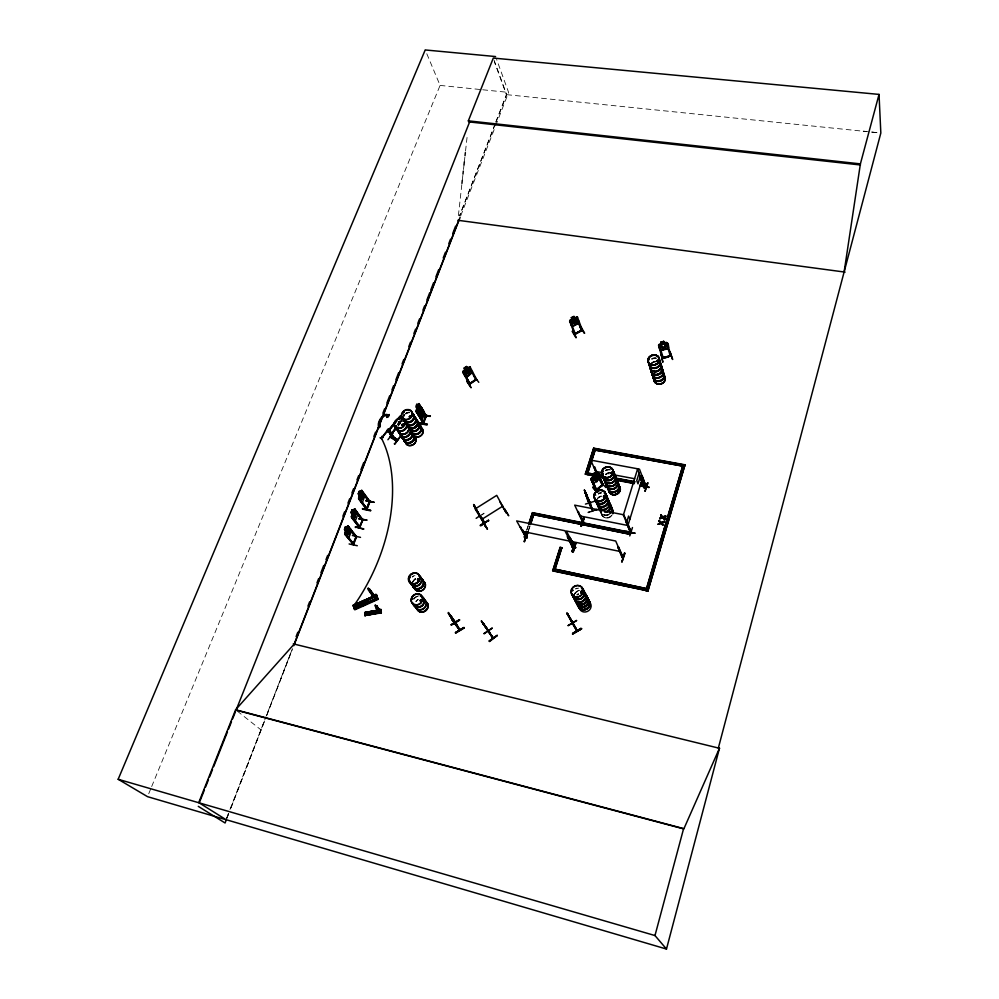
<?xml version="1.0" encoding="UTF-8"?>
<svg xmlns="http://www.w3.org/2000/svg" width="999" height="999" viewBox="0 0 999 999"><rect width="100%" height="100%" fill="white"/><g stroke="black" fill="none" stroke-linecap="round" stroke-linejoin="round"><path stroke-width="0.75" stroke-dasharray="5 3.75" d="M601.723 511.463A5.944 5.307 -23 0 0 604.944 517.669A5.944 5.307 -23 0 0 612.325 515.009L608.703 517.769L605.619 517.782M458.379 215.672L461.95 183.379M462.3 180.307L462.974 174.151M463.486 169.543L463.998 164.935M464.335 161.863L464.847 157.243M465.534 151.099L467.407 134.178M601.348 512.812L601.585 511.376M528.396 530.219L529.82 525.961M528.583 530.531L529.994 526.286M526.698 529.87L528.121 525.611M526.873 530.182L528.296 525.936M226.898 818.306L229.708 811.038M264.473 721.028L230.27 809.59L264.485 721.253M266.708 715.222L291.945 649.899L266.546 715.272M495.242 123.514L459.54 215.946L495.454 123.539M495.791 122.065L506.393 94.63L494.443 61.95M496.016 122.09L506.68 94.655L493.306 58.067M226.586 818.206L229.395 810.963M229.957 809.515L265.984 716.733M226.798 818.343L229.608 811.101M266.745 715.446L292.682 648.638M460.689 215.859L495.079 127.26M495.641 125.812L508.603 92.407L496.628 59.416M148.714 793.78L151.086 788.011M151.673 786.563L440.084 85.415L425.212 49.95M399.388 421.029L397.764 424.575L398.801 421.216M398.401 424.7L400.462 422.602L398.638 424.85M397.964 426.336L400.699 422.989L400.237 422.465M575.649 592.345L573.95 595.054A6.281 5.732 -28.7 0 1 580.057 590.471M398.376 423.052L400.087 420.979M401.386 420.641L396.89 424.837M397.777 426.211L401.673 421.466M598.289 493.956L598.314 493.931A6.131 5.432 -23.1 0 1 599.775 493.169M576.972 594.855L578.271 593.868A6.144 5.619 -28.7 0 0 577.01 594.842M481.393 514.997L483.903 513.161M481.53 515.209L484.09 513.436M593.206 510.726L587.986 512.225L591.808 510.876M587.999 512.25L593.181 510.639M595.879 510.202L588.199 512.812L593.306 511.026M604.495 515.309L606.031 515.422L603.059 514.847M440.084 85.415L481.193 89.61M482.717 89.773L508.603 92.407M506.68 94.655L869.967 131.918M871.515 132.08L879.282 132.879M863.211 131.131L866.145 131.443M872.027 132.08L879.357 132.879M606.131 473.376L609.128 473.938M605.619 517.932L602.984 516.645L601.498 514.235M601.823 514.023L603.146 514.872M237.263 711.088L261.101 729.969M601.985 514.11L601.086 513.036L602.185 515.509M601.81 514.01L600.324 511.588A6.031 5.382 -23 0 0 608.953 514.385M403.421 414.485L404.358 415.921M403.296 415.247L403.821 416.084M587.961 512.175L588.211 512.837M601.336 512.812L601.51 514.223M651.698 358.703A5.832 4.945 -17.6 0 1 656.068 357.879M651.573 363.174A5.907 5.007 -17.5 0 1 655.706 361.388M651.573 363.024A5.807 4.933 -17.5 0 1 655.644 361.263M651.885 359.29A5.832 4.945 -17.6 0 1 656.243 358.466M651.773 359.016A5.919 5.02 -17.6 0 1 656.206 358.179M651.635 363.349A5.907 5.007 -17.5 0 1 655.756 361.563M651.76 363.599A5.807 4.933 -17.5 0 1 655.819 361.838M415.497 578.658A6.031 5.282 -38.2 0 0 412.525 582.155A5.944 5.195 -38.2 0 1 415.422 578.583M412.312 577.072A6.056 5.295 -38.1 0 1 415.022 575.511M412.624 582.28A6.031 5.282 -38.2 0 1 415.596 578.796M412.15 576.835A5.969 5.207 -38.1 0 1 413.399 575.911M412.824 582.454A5.944 5.195 -38.2 0 1 415.746 579.02M414.81 597.702A6.019 5.282 -39.2 0 1 416.071 596.765M417.495 596.153A6.019 5.282 -39.2 0 1 418.981 595.916M415.834 601.485A5.994 5.27 -39.3 0 1 418.094 599.375M413.948 599.138A6.106 5.37 -39.2 0 1 417.694 596.366M415.984 601.735A6.081 5.357 -39.3 0 1 418.269 599.587M413.848 599A6.106 5.37 -39.2 0 1 416.146 596.853M574.625 593.493A6.181 5.644 -28.7 0 1 579.969 590.409M575.711 589.023A6.194 5.657 -28.7 0 1 578.771 588.136M575.574 588.786A6.306 5.757 -28.7 0 1 577.085 588.149M574.875 593.955A6.169 5.644 -28.7 0 1 577.16 591.758M403.584 415.759A5.682 4.733 -31.3 0 1 404.358 414.56M405.419 413.549A5.682 4.733 -31.3 0 1 409.49 412.162M403.921 416.283A5.682 4.733 -31.3 0 1 404.695 415.097M405.744 414.073A5.682 4.733 -31.3 0 1 409.815 412.699M403.721 416.084A5.769 4.808 -31.3 0 1 404.52 414.872M405.582 413.836A5.769 4.808 -31.3 0 1 409.715 412.425M403.621 415.921A5.769 4.808 -31.3 0 1 404.408 414.71M405.482 413.673A5.769 4.808 -31.3 0 1 409.615 412.262M398.226 422.227A5.694 4.745 -31.9 0 1 402.297 420.841M398.389 422.515A5.782 4.82 -31.9 0 1 402.535 421.103M398.289 422.352A5.782 4.82 -31.9 0 1 402.435 420.941M605.669 474.413A6.069 5.345 -22 0 1 609.927 472.577M605.656 474.288A5.969 5.27 -22 0 1 609.852 472.49M605.831 470.779A5.994 5.282 -22 0 1 610.314 469.992M605.706 470.529A6.094 5.357 -22 0 1 610.264 469.73M605.881 474.812A5.969 5.257 -22 0 1 610.064 473.002M601.198 492.644A6.044 5.357 -23.1 0 0 599.65 492.907A6.131 5.432 -23.1 0 1 601.273 492.744M597.315 498.813A6.106 5.42 -23.1 0 1 602.584 495.779A6.006 5.332 -23.1 0 0 597.315 498.676M598.438 494.055A6.031 5.345 -23.1 0 1 601.41 493.169M598.376 497.777A6.106 5.42 -23.1 0 1 601.098 496.216M598.513 498.014A6.006 5.332 -23.1 0 1 601.198 496.466M609.053 514.635A5.957 5.307 -23 0 1 600.561 511.8M609.015 514.535A6.031 5.382 -23 0 1 600.411 511.65M612.225 514.822A5.919 5.282 -23 0 1 604.882 517.494A5.919 5.282 -23 0 1 601.673 511.301M608.841 514.148A5.957 5.307 -23 0 1 600.886 512.574M578.359 594.03A6.156 5.632 -28.7 0 0 577.085 594.992A6.144 5.619 -28.7 0 1 578.371 594.043M607.042 469.642A5.994 5.282 -22 0 0 605.619 470.267A6.094 5.357 -22 0 1 607.105 469.742"/><path stroke-width="1.5" d="M377.56 598.001L378.047 599.4L354.832 609.802L354.345 608.591L377.572 598.026L354.37 608.428L377.197 598.051L377.809 598.963L375.924 594.393L373.564 595.441L375.237 599.587M353.584 606.281L376.748 595.804L376.436 594.83L377.597 598.526M380.719 610.589L379.982 610.589M597.777 474.4L598.251 473.651L597.577 474.188L602.534 485.489L603.209 484.84L598.164 472.964L597.102 473.164L598.164 473.114M602.347 485.039L602.772 484.29M596.54 489.797L591.683 478.896L591.008 479.433L595.928 490.671L596.74 490.022L595.554 490.059M576.935 318.331L577.522 317.732L576.81 318.107L581.643 330.794L582.055 329.745M409.315 416.658L409.565 417.395M410.552 416.595L410.052 415.971L410.926 416.346M574.462 334.29L582.267 329.932M402.934 425.936L402.21 425.312M403.746 412.462L403.646 412.162M403.259 412.312L403.733 412.712M402.759 424.787L403.359 425.599L403.296 424.937M403.509 424.912L402.709 426.148M377.872 598.876L354.508 609.24L353.171 605.269L376.498 595.104L375.924 594.393M396.241 421.753L396.216 420.904M396.728 421.004L396.366 421.74L396.278 420.904M353.309 605.456L375.087 595.466M644.168 486.525L644.492 487.762L644.193 486.438M630.469 532.18L623.376 515.059L637.612 468.943L644.018 487.712L644.717 487L644.43 487.812L640.184 475.836L644.068 487.774M630.719 531.818L630.943 531.068M364.298 602.697L364.123 603.521M362.387 603.159L362.762 602.135L364.061 602.16M370.891 612.612L371.74 612.15L372.078 613.049M372.152 612.712L370.979 613.311M400.849 417.495L399.475 419.405M418.431 412.724L418.569 410.876M419.38 414.011L419.568 412.262L417.857 409.578L418.743 407.043L417.794 409.615M379.682 610.889L380.419 610.751M347.34 526.236C346.903 530.556 344.88 523.676 344.58 529.507L347.34 534.815L348.663 534.44L349.638 531.893L349.375 529.532L347.515 527.197L346.653 528.146L345.554 526.735L344.493 529.482L345.592 530.756L344.805 533.928M359.39 495.167L359.19 496.94L361.001 499.35L362.287 499.038L363.249 496.54L362.999 494.168L361.201 491.745L360.352 492.657L359.303 491.196L358.254 493.893L359.39 495.167L358.541 498.339M461.95 183.379L462.3 180.307M462.974 174.151L463.311 171.079M463.998 164.935L464.335 161.863M465.022 155.707L465.359 152.635M416.908 408.216L416.695 409.965L420.954 416.608L422.09 416.446M595.029 477.147L596.553 474.238L595.691 477.047L597.989 477.385L595.329 477.722L593.806 480.719L594.68 477.834L592.482 477.547L595.179 477.072M599.65 476.71L599.412 478.671L599.8 476.723M402.247 419.592L402.435 418.169M418.981 412.112L418.668 412.962L418.294 409.602L416.708 409.602L418.444 408.916M451.511 618.468C459.19 628.908 440.796 601.623 452.659 619.53L451.373 617.17M574.013 320.379L575.649 317.857L574.675 320.517L577.097 321.441L574.275 321.116L572.589 323.801L573.588 321.066L571.278 320.155L573.851 320.517M630.906 531.156L629.857 531.406L630.794 531.655M422.864 422.939L423.539 422.365M416.571 411.451L423.788 422.777L416.571 411.451L423.139 423.526L426.073 415.434M425.749 416.571L425.799 415.384M426.361 415.896L423.464 423.564L416.084 411.313L418.456 404.108M844.118 271.99L860.401 163.873L879.033 94.405L493.306 58.067L468.344 120.842L468.768 121.878L860.476 164.972M571.191 325.299L572.589 326.398L578.683 323.189L578.995 321.191M657.217 360.789C658.566 362.662 658.116 359.378 658.666 360.452M657.879 361.388L657.354 361.064M657.33 360.939L657.017 361.163M649.3 359.353L649.075 359.702M367.232 508.891L359.116 498.376L358.828 499.113L366.583 509.552C368.032 507.804 365.909 510.714 366.645 508.279M366.608 509.365L369.717 501.198M358.591 498.276L367.008 509.453C368.943 503.571 369.98 503.346 369.393 501.073M389.46 431.118L389.985 431.406M356.318 536.226L353.147 544.542M348.251 527.31L348.264 526.498L347.964 527.247L356.218 537.437L356.268 536.276M359.303 527.36L362.687 519.717M359.59 527.809L362.674 519.53M353.122 511.026L352.135 509.74L351.173 512.475L352.16 513.761L351.373 516.908L359.84 527.959L359.902 526.685M362.088 520.179L362.774 520.529L354.508 510.314L354.795 509.565L354.795 510.377M362.375 520.541L362.974 519.78L359.628 527.497M476.173 378.971L475.736 379.807M464.872 375.636C468.144 380.394 473.751 367.557 472.065 372.864L466.358 376.698L464.785 375.699L462.724 371.778L469.318 384.503L476.623 379.545L470.054 366.845L467.332 367.969L468.806 367.807L470.229 370.542L469.617 372.54L467.345 374.063L465.522 373.713L464.085 370.979L465.047 369.667L464.123 368.132L466.57 366.496L467.332 368.132L466.508 366.596M353.446 543.681L352.797 544.255M469.255 384.028L469.667 383.291L470.092 383.941L463.661 372.04L462.987 372.49L463.661 372.04M603.633 496.378L603.783 496.94M604.807 496.865L604.445 495.904M605.057 496.153L604.058 497.365M605.244 496.578L604.757 497.34M611.713 473.713L611.226 472.664M611.113 473.214L612.312 473.014M602.484 471.453L603.246 471.478M602.971 471.553L602.272 471.765L602.522 471.128M582.167 592.457L581.705 591.658L582.554 592.295M603.471 496.428L603.646 497.265M580.906 592.07L580.769 592.819M580.981 592.082L580.869 592.232M571.828 590.347L572.639 590.272M572.077 590.696L572.764 590.034M625.973 531.231L635.189 533.229L627.434 532.155M419.093 422.627C434.39 424.55 424.812 426.136 419.105 422.577M419.18 422.889L427.322 424.3M427.147 424.687L419.081 423.176M349.113 543.956L357.305 545.729M355.444 526.91L363.611 529.195M355.457 527.522L355.457 526.86M362.487 508.566L370.791 510.427L362.6 508.766M363.736 528.833L355.569 527.11M370.604 510.839L362.487 509.115M590.134 502.522L590.134 503.771L584.989 492.157L590.309 502.909L592.02 508.666M420.829 599.737C419.393 599.6 422.015 602.272 421.291 599.787M421.828 600.374L420.354 600.998M418.756 579.682C419.405 577.759 417.882 581.381 417.694 579.195M417.757 579.457L418.144 578.608M412 598.763L412.375 598.026M412.887 598.438L412.962 598.476M417.919 578.708L417.432 579.695M409.565 577.622L409.977 577.072L409.34 577.447M410.202 577.597L409.428 577.909M451.098 617.357L451.486 618.456M226.011 819.655L666.483 949.05L719.492 748.151L718.393 747.876M666.483 949.05L654.982 935.551L683.616 828.596L235.602 709.765L198.739 802.584L226.236 819.792L147.527 796.665L118.169 779.27L425.212 49.95L495.579 56.556M479.27 514.935L485.464 525.849L475.137 508.953L496.74 495.354L506.181 512.774L506.156 511.838M574.462 334.091L575.162 333.379M574.537 334.24L582.192 330.145M570.454 321.453L569.742 321.828L570.454 321.453L575.374 334.091M485.377 525.861L485.389 524.937M646.016 590.809L682.717 466.096L645.891 590.509L647.839 591.196L684.964 464.797L593.693 448.139L585.327 474.038L593.269 475.861M647.839 591.196L684.964 464.797M624.425 553.009L625.024 553.321L621.902 561.962L624.625 553.221M624.55 553.184L621.952 561.925M632.467 527.534L629.745 535.939M645.541 486.613L646.228 486.825M645.404 487.037L641.296 475.586L642.12 475.736L646.241 487.137L639.485 469.143L590.796 460.114L597.165 475.024M645.329 486.975L641.296 475.586M645.104 491.171L648.014 482.867M645.029 491.196L647.602 482.779M658.154 524.025L660.589 522.627L658.241 524.25L661.088 523.326L658.241 524.25M660.676 522.852L659.203 520.491L661.263 522.602L664.073 521.453L661.263 522.602M659.902 518.681L660.027 517.769L662.25 517.057L659.902 518.681L662.737 517.757L664.747 519.667L664.859 518.793L664.747 519.667M662.337 517.282L660.863 514.935C661.713 519.343 669.517 514.11 662.837 516.82M659.09 521.366L659.203 520.491M660.751 515.809L660.863 514.935M663.86 522.14C659.065 522.964 663.923 523.713 664.073 521.453M665.521 516.57C660.726 517.395 665.571 518.144 665.721 515.884M663.086 525.249C663.748 523.938 662.037 526.011 661.001 523.101M663.948 522.365L664.148 521.665M665.596 516.795L665.796 516.096M642.12 475.736L641.208 475.886M639.984 486.038L649.163 487.225L639.922 485.776M621.977 557.167L623.089 557.067L622.165 557.579L617.794 546.965L618.631 547.127L623.089 557.305M629.894 531.518L631.118 531.518L630.307 531.48M622.327 557.617L622.152 557.292M630.019 531.83L630.144 531.093M630.332 531.843L630.594 530.968M581.368 526.373L584.115 517.932L582.817 522.415L574.7 505.144L623.826 514.81L631.031 531.98L630.107 531.805L625.711 521.228L626.635 521.078M618.631 547.127L617.707 547.265M626.423 521.703L626.336 520.854L630.794 532.654L630.294 534.328L531.918 514.285L630.294 534.328M644.38 487.824L640.496 475.899M376.236 605.719L376.973 605.931M630.157 534.003L630.669 532.33L532.467 512.649L528.596 524.2M640.496 484.777L646.59 485.926L646.952 483.953L640.859 482.804M646.59 485.926L646.952 483.953M375.212 605.169L376.486 608.453M627.834 525.824L641.82 480.232M639.098 473.014L636.763 480.581L637.999 483.841L640.322 476.298M661.4 343.856L660.089 344.78L660.951 347.664L662.774 348.489L665.496 347.739L666.608 346.104L665.759 343.206L664.148 343.094L666.108 342.407C668.768 342.395 668.993 346.978 667.944 348.639M668.518 346.915L668.019 348.713L661.088 350.524L659.752 349.325L658.603 345.105L659.265 344.305L666.196 342.545M573.226 551.823L575.874 543.206M582.817 522.415L582.954 521.965M584.115 517.932L580.968 526.323L582.317 523.688M574.437 547.34L575.549 547.527M582.842 522.34L583.666 522.564M596.678 481.98L597.976 479.42M599.637 473.738L598.776 476.498L599.263 473.688M666.658 343.856L667.394 343.369L666.595 343.594L670.391 356.331C671.902 353.371 669.78 358.092 662.225 358.067M597.402 473.838L594.642 466.87M572.315 547.002C574.637 546.141 571.141 547.315 573.239 547.477L564.922 530.731L516.67 520.929L526.011 537.724L526.972 537.862L522.577 529.707M572.452 547.315L572.564 546.54M572.539 547.29L573.438 547.464L568.256 536.838L567.432 536.675L572.602 547.39L568.056 537.912M573.364 547.514L572.452 546.615M574.725 542.807L572.052 551.423L572.639 551.735C576.648 540.209 575.087 539.747 572.14 551.635M572.252 551.623L575.274 543.081M575.861 543.056L573.326 551.873M662.15 357.804L663.336 358.241L659.465 345.604M568.256 536.838L567.332 536.975M569.642 537.112L575.649 547.514M578.633 511.888L577.909 511.438L583.541 522.514M482.005 621.803L493.131 638.411L492.619 637.075M487.887 630.956L488.648 631.967L488.449 630.981M554.308 570.966L561.825 547.702L560.089 547.34L552.734 570.904L645.928 590.359M585.476 474.388L593.693 448.139M554.944 569.817L561.825 547.702M587.649 473.264L595.079 450.249M553.196 569.442L559.79 549.113M527.347 533.229L524.175 541.683L526.51 534.577M527.072 537.574L525.886 537L526.86 537.2M526.56 537.549L526.923 537.3M371.965 594.717C385.09 609.278 361.463 584.328 369.655 589.06M521.091 527.509L520.379 527.06L526.76 537.912M394.106 437.949C391.67 440.459 388.798 429.97 389.061 431.256M389.348 430.557C387.5 431.768 393.556 440.571 394.617 438.336M390.06 431.568L388.748 431.605M527.922 531.63L526.036 537.3L524.325 536.95L526.223 531.281M530.294 524.55L533.616 514.622L530.944 523.451M528.109 531.955L526.211 537.624L524.325 536.95M524.512 537.275L525.936 533.016M528.771 524.525L532.467 512.649M409.278 416.708L410.164 417.195M410.414 417.082L410.676 416.059M403.633 412.237L403.109 412.812M402.347 425.037L402.734 426.248M402.322 425.187L402.997 425.799M371.94 594.805L368.206 588.161L369.48 589.572M362.412 602.559L362.712 603.783M414.26 436.426L414.285 436.376A5.619 4.708 -32 0 1 413.161 444.73A5.619 4.708 -32 0 1 405.357 441.845M423.601 412.425L423.002 410.152L423.601 412.425L421.416 418.419L420.292 417.832M417.919 412.762L418.019 414.098L420.104 406.78M418.906 411.438L419.78 409.041L418.781 411.313M418.768 414.036L418.868 415.372L421.59 407.654L423.926 411.438M423.289 422.377L425.824 416.408M423.501 415.322L430.382 416.121L423.651 414.885M420.204 411.75L420.242 408.104L420.629 411.351L422.24 411.313L420.616 412.162L420.579 415.709L420.229 412.4L418.681 412.4L420.229 411.576M417.719 405.669C417.145 402.023 414.747 407.317 416.845 408.254L416.171 411.326L421.041 419.081L422.252 419.68L424.438 413.698L423.838 411.426M419.218 405.257L419.205 404.508L421.491 409.041M416.858 411.501L416.308 412.162M360.514 537.375L352.372 535.476M358.778 518.756L367.083 520.154L358.616 518.643M373.876 502.31L365.759 500.649L373.726 502.085M362.4 519.355L362.425 520.429M353.109 544.53L353.471 543.806M353.271 543.543L356.281 536.463M366.92 508.641L369.33 501.173M347.952 525.811L356.593 536.713L353.459 544.767L353.471 543.506M347.577 537.275L348.888 537.649L351.361 531.243L348.064 525.724L344.942 533.878M362.937 519.867L354.508 508.753L357.23 512.2L357.779 514.398L355.394 520.729M226.348 819.754L225.087 822.989L198.277 806.355M351.074 512.462L352.135 509.74L353.209 511.176L354.058 510.239L355.894 512.612L355.182 517.507L353.871 517.857L351.074 512.462L352.16 513.761M353.109 511.151L354.608 508.778M360.264 492.632L360.939 490.759M358.666 497.04L361.713 490.409M344.855 533.853L353.559 544.63L345.105 534.677L345.392 533.916L353.783 544.055L348.077 537.237M359.902 526.985L359.528 527.872L351.66 517.669L351.96 516.92L360.214 527.235M345.679 533.978L345.105 534.677M352.235 516.982L351.66 517.669M359.39 498.439L358.828 499.113M369.131 502.085L361.913 491.108L369.93 501.598M347.265 530.993L345.479 532.105L347.29 531.818L347.789 535.077L347.727 531.505L349.6 530.357L347.727 530.694L347.252 527.522L347.352 530.869M353.846 513.898L352.048 515.109L353.821 514.86L354.308 518.131L354.27 514.56L356.119 513.449L354.27 513.748L353.846 510.589L353.808 514.123M360.989 495.392L359.203 496.553L360.964 496.353L361.438 499.637L361.388 496.066L363.211 495.017L361.388 495.254L360.939 492.057L360.901 495.329M296.104 636.613L297.789 632.267M307.942 606.156L309.628 601.798M316.958 582.941L318.644 578.583M320.904 572.789L323.713 565.534M325.974 559.727L327.66 555.382M342.882 516.208L344.568 511.863M347.952 503.159L349.65 498.801M351.898 493.007L353.596 488.648M356.968 479.945L358.666 475.599M360.914 469.792L363.736 462.537M373.888 436.426L375.574 432.08M382.904 413.211L384.59 408.866M386.85 403.059L389.66 395.804M391.92 390.01L393.606 385.651M395.866 379.857L398.688 372.602M402.06 363.898L403.758 359.54M408.828 346.491L410.514 342.133M413.898 333.429L415.596 329.083M417.844 323.276L419.543 318.918M422.914 310.214L424.612 305.869M426.86 300.062L429.682 292.807M430.806 289.91L433.628 282.655M435.889 276.86L438.698 269.605M443.206 257.992L445.467 252.198M448.851 243.494L450.537 239.136M452.797 233.341L455.606 226.086M458.691 220.392L294.181 644.093L235.602 709.765M293.806 645.729L460.127 217.307M480.507 516.421L484.503 523.001L481.568 517.544M199.837 801.46L204.433 789.859M205.594 786.962L208.466 779.72M209.615 776.822L212.5 769.567M213.649 766.67L227.46 731.892M228.609 728.995L231.481 721.74M232.63 718.843L235.514 711.6M469.605 121.978L236.089 710.152L683.816 828.933L719.455 748.288L718.356 748.001L880.831 133.029L879.033 94.405M576.236 629.882L576.848 630.069L572.864 623.351M576.947 630.406L567.207 613.299L570.279 618.768M573.039 623.788L571.465 620.491M455.444 622.727L459.577 630.244L452.26 620.267M459.165 629.582L459.902 630.019L452.347 619.979L459.865 630.069L455.457 622.102M381.281 612.325L364.835 615.484L381.318 612.887M381.293 612.487L364.91 615.571L364.71 612.574L381.143 609.602L381.094 610.289M381.131 609.59L364.71 612.574L364.885 613.511M582.105 592.494L582.18 592.02M580.931 592.907L582.429 592.469M582.405 592.744L582.442 592.032M587 497.24L585.389 492.807L587.175 497.102M571.84 590.222L572.365 589.909M572.077 590.784L571.903 590.097M572.814 590.559L572.177 590.159M616.096 482.38L616.121 481.718M649.05 487.549L639.897 485.814M610.839 473.026L611.351 472.564A5.982 5.27 -22 0 1 612.774 473.026M611.176 473.089L612.275 473.026L611.675 472.465M612.212 473.426L612 472.527M604.333 496.116L603.821 496.928L603.708 496.228M604.67 496.103L603.683 496.828M595.729 495.092L594.805 494.98M364.86 613.086L381.181 610.539M393.469 438.474L388.723 431.318M462.774 371.84L464.935 369.68M396.978 440.896L390.297 436.588L396.815 440.684M390.147 437.15L396.678 441.208M423.526 423.426L423.564 422.427M356.556 536.638L355.994 536.101M487.849 630.844L492.982 638.286M659.54 345.866L658.666 345.829L662.387 358.541L671.091 355.781L662.325 357.717M662.462 358.166L662.312 357.679M395.179 422.165L393.681 424.787L395.691 428.059L391.333 434.041L396.141 428.583M355.969 536.188L356.006 536.975M426.073 416.595L423.002 411.576M362.662 519.805L354.795 509.565M570.217 320.167L569.592 321.154L574.787 334.49L582.442 330.382L577.385 316.958L570.167 320.092L569.692 321.129M479.82 515.796L480.169 516.421M408.953 434.353L408.329 434.677M475.462 379.358L475.999 380.057L475.561 379.333M402.122 425.237L403.121 424.887M409.94 417.07L410.414 416.121M410.527 416.983L410.464 416.246M370.941 612.387L371.029 613.374M373.888 502.21L365.784 500.511M430.219 416.446L423.364 415.097L430.344 416.121M589.86 503.009L591.708 508.766M587.924 499.5L588.236 500.462L587.075 496.828M485.227 525.561L485.377 525.799M377.01 606.343L379.82 610.152L379.907 612.1L377.023 609.727M394.355 443.693L394.867 444.155L399.95 436.913M391.071 433.616C391.571 432.13 392.757 434.328 391.596 432.992M391.246 433.941L395.891 428.196M395.904 428.434L391.333 433.791M393.369 432.804L387.912 439.747M394.505 443.931L400.062 437.087M389.535 429.508L387.325 431.655L386.725 430.906L388.099 429.22L382.38 436.95M382.33 437.038C385.077 439.061 379.595 434.615 382.505 437.162L395.092 422.077L393.531 424.787L395.691 428.059M389.21 431.893L389.835 431.131L388.848 430.257L395.329 422.227M388.948 430.369L389.185 429.233L389.71 429.795M389.21 430.507L394.655 423.726M388.823 431.73L389.523 430.669M375.337 605.144L376.273 605.968M398.838 418.993L401.61 416.87M418.943 579.757L417.794 580.107M603.121 485.027L598.251 473.651M630.844 532.255L630.444 531.131M471.016 387.649L466.845 381.181L471.029 387.6M658.528 345.217L661.375 343.768M366.895 508.728L359.977 499.525M570.267 538.361L574.75 546.99M589.672 502.497L590.034 503.621M409.74 416.233L409.69 416.995M409.94 417.407L410.689 417.058M469.967 384.078L463.823 372.252M476.61 379.62L476.248 378.921M362.649 602.422L363.599 601.997M376.81 596.253L375.949 595.229L377.023 597.552L376.148 596.116M572.202 331.406L575.998 337.787M375.237 596.828L375.824 596.216M605.931 487.574L600.337 481.543M596.415 489.522L602.085 484.99M595.804 490.384L603.009 484.627M603.134 484.902L596.003 490.609L590.896 478.783L593.206 476.336L592.619 474.962L594.942 473.214M592.582 475.049C593.881 470.292 596.69 476.273 595.004 473.101M594.88 473.151L595.541 474.6L597.165 473.226L590.896 478.783L592.632 482.43M591.883 479.12L591.008 479.433M591.47 480.032L598.738 474.225M599.55 478.733L593.893 483.254M389.61 431.993L394.018 439.011M393.843 438.012L388.099 429.22M397.852 439.76L391.333 435.676M581.156 591.57L581.63 591.42M581.992 592.632L581.056 592.669M582.18 592.857L581.555 593.131M612.112 473.788L611.95 472.377M412.787 598.826L412.075 598.863M420.679 600.087L421.541 599.675M421.341 600.736L420.317 600.511M657.255 360.389L657.891 360.115M657.504 360.589L658.129 360.127M347.352 526.323L348.039 525.824M487.862 630.094L489.897 632.829L483.104 623.139M490.122 633.341L481.443 620.966L481.705 621.54M482.367 622.477L481.618 622.015M489.123 631.655L481.655 621.465L493.406 638.211L481.356 621.028M484.99 626.011L487.087 629.295M486.463 628.171L486.9 628.97M483.978 633.503L492.195 628.246M484.19 633.803L492.045 628.046M492.407 637.362L484.278 625.262M497.115 635.289L489.185 641.008L497.302 635.551M354.583 508.891L351.511 516.858M617.794 546.965L622.439 557.217M622.877 557.38L622.277 556.855M575.424 547.914L566.321 531.006L615.721 541.033L622.951 557.792L622.976 557.005M582.754 521.653L583.653 522.127M574.625 547.065L575.224 547.589M360.964 490.846L361.738 490.297L369.98 501.698M574.413 333.691L574.712 334.478M466.62 366.558L464.123 368.132M463.274 370.791L470.054 366.845M475.986 380.02L469.767 368.244L470.279 367.595M474.325 376.473L478.796 382.33M469.78 383.429L475.499 379.583M469.205 384.228L476.286 379.408M420.979 408.141L421.678 407.679M499.962 501.91L506.131 512.774M504.433 508.766L508.703 515.784L504.395 508.753M420.117 406.868L420.741 406.381M476.148 518.344L480.119 515.584M488.499 520.242L480.944 525.799M473.763 505.719L480.132 516.208M474.687 506.481L474.4 505.831M481.555 519.517L502.859 506.106M418.369 404.096L419.081 403.621L417.719 405.794L416.87 404.383M573.064 633.865C599.55 618.344 554.245 644.255 581.518 628.821M572.402 623.626L567.27 613.673M567.432 613.836L569.73 617.619M567.682 614.373L566.97 613.848M570.766 619.455L571.416 620.616M568.131 625.536L576.498 620.404M568.194 625.649L576.623 620.616M573.451 624.05L573.451 624.05C561.987 605.681 574.525 625.249 571.128 620.841M572.814 633.428L581.181 628.246L572.727 633.291M452.447 619.917L448.563 612.949M453.346 620.441L448.451 613.398L455.881 623.451L455.706 622.439M451.885 617.557L455.207 623.413L450.561 615.546L451.973 617.519M451.735 618.768L452.485 619.992M451.348 624.887L459.715 620.067L451.248 624.762M451.261 624.8L459.478 619.642L451.411 624.987M463.748 627.497C438.199 643.368 481.493 617.07 455.606 632.717M463.886 627.684L455.556 632.642M464.098 628.084L455.781 633.054M371.128 612.325L371.94 612.287M661.188 354.42L662.849 362.262L661.313 354.657M571.353 317.595L574.013 316.283L574.537 317.944L576.048 317.782L577.135 320.679L576.311 322.602L573.876 323.876L572.102 323.326L570.991 320.442L572.102 319.23L571.353 317.595L571.99 319.23M572.589 326.398L578.683 323.189M575.212 333.516L581.318 330.294L581.768 330.819M584.215 333.191L580.431 326.798M369.992 589.747L374.837 595.966L375.749 598.601M373.676 595.754L376.036 594.705M354.608 609.365L353.271 605.382L376.473 594.904M354.895 605.382L376.735 595.666M355.107 606.006L361.9 602.859M364.647 601.723L376.698 595.779M355.944 608.416L377.759 598.538M649.2 359.29L648.638 359.74M611.276 472.49L611.987 472.365M417.982 578.871L418.606 578.596M582.092 329.682L582.292 330.494M595.541 474.6L596.952 474.088L598.039 476.648L597.302 478.708L595.054 480.507L593.369 480.382L592.257 477.834L593.269 476.398L592.682 475.024M592.07 509.378L584.328 490.109L584.815 490.709M586.8 495.579L586.413 494.23L588.848 501.723M586.301 496.378L591.833 508.653M587.974 498.726L588.811 501.373L586.438 495.854M587.262 499.363L591.758 509.49M594.48 501.298L585.439 504.095M594.368 509.977L597.052 509.415M594.393 510.052L597.14 509.715M659.815 518.456L662.662 517.532L664.66 519.443M363.349 603.846L364.148 602.235M363.686 603.858L362.837 603.808M670.079 351.91L672.639 359.503L670.029 351.923M663.174 357.654L670.017 355.731M663.748 341.383L660.826 342.282L663.748 341.383L666.008 349.275M661.55 344.368L664.36 343.668M662.412 347.252L665.134 346.503L664.298 343.619M584.665 333.229L580.894 326.823M597.09 473.239L598.164 472.964M375.649 607.092L376.973 609.577M377.285 606.793L379.695 610.177L379.782 612.125L377.285 609.565M380.731 609.328L379.083 609.852L381.019 609.877M381.056 610.651L380.332 610.014L381.094 611.55L380.906 610.676M364.885 614.997L381.268 612M602.697 471.89L603.171 471.316M611.688 473.926L612.524 472.727M418.206 580.194L419.018 578.958M420.017 415.334L421.153 415.159L421.828 410.389L418.581 405.007L417.807 405.819L416.87 404.245M418.294 412.599L419.455 412.437L420.354 410.052L420.167 407.642L419.592 408.454M670.379 356.293L669.979 355.607M402.759 424.85L403.384 425.237M622.951 557.792L622.24 557.554M524.525 541.72L526.948 533.179M657.642 361.563L658.603 360.427M577.434 317.02L576.261 316.883M484.415 522.927L480.407 516.62M604.295 497.477L603.546 497.015M468.344 120.842L860.401 163.873M572.452 622.789L577.135 630.631M576.798 630.918L572.04 623.001M455.744 623.326L455.581 623.039M457.867 220.28L845.117 272.128M419.505 408.316L420.354 409.727M421.266 407.405C422.614 409.415 420.954 417.22 418.456 415.084M594.555 467.157L593.831 466.72L596.69 473.401M593.843 448.489L601.61 449.912M604.645 450.462L685.077 465.147M598.563 477.809L599.388 477.884M595.616 471.403L601.623 472.527M613.636 474.787L634.652 478.733M640.659 479.857L643.668 480.419M602.784 475.636L587.699 473.101M616.495 478.221L634.777 481.668M589.223 473.389L592.27 473.963M595.317 474.537L602.921 475.974M616.633 478.558L634.902 482.005M642.519 483.441L645.566 484.016M585.327 474.038L594.655 475.799M599.225 476.66L603.796 477.534M615.983 479.832L634.265 483.291M640.371 484.44L646.465 485.589M599.363 477.01L603.933 477.872M616.121 480.169L634.402 483.628M625.711 521.228L626.548 521.378M583.741 522.19L582.579 521.977M579.807 515.934L628.284 525.574M534.153 513.286L630.794 532.654M622.327 557.242L623.139 557.38M360.264 492.507L359.39 491.221L358.254 493.893M364.323 493.781L364.86 496.003M364.822 495.966L362.412 502.235L361.226 501.81M522.589 531.443L570.217 541.221M571.59 541.495L620.329 551.51M561.987 548.014L560.089 547.34M357.754 514.36L357.093 512.262M363.174 603.958L362.35 603.309M360.189 527.047L354.595 520.304M552.559 570.591L647.702 590.896M350.736 529.083L351.298 531.268M344.58 529.507L345.592 530.756M348.801 537.637L347.515 537.162M293.281 643.868L719.455 748.288M118.169 779.27L654.982 935.551M375.437 596.128L375.961 596.003M355.394 520.616L354.008 520.292L351.423 516.833M610.851 473.189L611.463 474.013M630.956 531.555L626.66 520.916M362.5 502.147L361.163 501.698L358.678 498.289M418.331 408.641L418.331 405.307L418.693 408.554M418.394 414.985L419.592 415.572M592.557 482.505L593.93 483.166M389.56 430.032L391.458 433.141M388.524 429.857L394.568 438.461M389.373 430.856L390.184 431.418M386.725 430.906L387.325 431.655M376.298 595.879L376.511 596.378M401.573 416.708L400.05 416.096L397.065 419.692L401.074 415.846L403.034 419.13M402.447 418.094L403.109 419.081M377.147 609.702L376.511 608.953M376.498 605.556L377.135 606.318M525.799 537.35L526.985 537.549L525.799 537.3M660.676 515.584L662.25 517.057M663.249 517.295L664.934 519.018M659.015 521.153L660.589 522.627M661.588 522.864L663.286 524.6M659.827 349.213L661.151 350.449M660.951 515.159L662.911 517.045M576.573 629.632L577.21 630.781L569.929 617.894M381.805 438.886L380.282 437.787L381.805 438.886A138.799 87.5 -65.2 0 1 353.509 606.168M597.639 492.407L592.857 487.25L597.602 492.457M596.378 491.92L592.882 487.237M353.309 605.319L353.733 606.568M360.789 606.418L359.54 602.572M369.255 614.697L369.193 611.863M370.716 614.435L370.654 611.6M372.377 614.135L372.315 611.301M380.382 610.901L380.944 611.575M381.268 611.95L381.318 612.924L380.869 612.237M373.564 595.441L375.449 600.012L374.937 599.412M347.964 527.247L355.931 537.375M348.264 526.498L356.256 536.55M370.666 590.971L374.662 596.041L375.574 598.688M357.13 513.723L362.337 520.629M448.239 612.449L456.168 623.289L449.075 613.748L449.475 614.635M448.451 613.398L455.457 622.789M364.21 495.317L369.618 502.41M369.705 589.348L370.854 590.884M483.528 624.125L484.915 626.086M486.251 627.822L487.974 630.294M497.252 635.476L489.572 641.545L489.185 641.008M482.754 622.652L487.312 629.083M482.342 622.265L482.904 623.076M484.752 625.948L482.505 622.752M473.801 505.069L476.473 509.103M390.047 431.331L394.53 438.361M488.823 520.766C480.369 523.501 474.537 530.419 488.486 520.217M477.734 511.875L478.134 512.512M481.368 517.519L484.727 522.652M482.917 522.04L487.475 529.17L482.842 522.352M475.387 507.367L473.613 504.595L477.222 510.789M400.999 417.607L401.81 418.906M450.686 615.908L452.06 618.094M567.732 614.198L568.269 615.097M473.613 504.545L476.598 509.403M477.622 511.413L480.107 515.784M487.35 528.958L482.992 522.215M425.724 416.645L421.191 409.053L420.442 409.865L418.656 407.03M418.993 403.608L426.348 416.021L419.205 404.508M568.019 614.959L570.704 619.193M570.129 618.518L568.156 615.197M566.895 612.812L573.064 623.9M520.379 527.06L526.186 537.387M455.207 622.464L459.577 629.557M572.327 541.008L575.624 547.914M577.909 511.438L582.929 522.04M580.544 515.422L583.741 522.502M586.438 494.293L584.777 490.609L590.446 503.671M587.187 474.7L595.541 448.801M375.562 606.955L375.299 605.993M593.481 483.004L596.615 490.172M596.353 470.879L597.489 473.551M598.751 476.948L602.397 485.489M376.623 595.367L353.484 605.831M627.609 524.138L626.748 522.065L628.596 516.046L629.882 519.168M576.261 337.4L572.502 330.994M576.81 318.107L581.568 330.831M586.85 495.629L587.474 497.402M377.023 597.552L375.749 595.329L376.173 596.54M420.217 600.911L420.492 600.611M586.138 494.443L586.925 496.928M584.427 490.084L586.401 496.341M660.913 342.22L663.236 350.05M663.661 341.458L664.148 343.094M667.207 342.719L671.066 356.056M364.772 612.662L381.069 609.727L381.206 612.637M588.261 499.875L588.473 500.761M364.96 614.872L365.01 615.846M422.752 411.675L422.964 414.061M380.482 609.989L380.532 610.876M379.408 610.027L379.208 612.537M418.057 412.787L418.057 414.023M659.864 362.999A5.819 4.945 -17.5 0 1 657.904 371.303A5.819 4.945 -17.5 0 1 650.012 367.245M659.852 362.749A5.907 5.007 -17.5 0 1 657.866 371.166A5.907 5.007 -17.5 0 1 649.874 367.058M657.267 361.626A5.907 5.007 -17.5 0 1 658.666 362.025M660.751 365.884A5.807 4.945 -17.5 0 1 658.791 374.188A5.807 4.945 -17.5 0 1 650.923 370.13M660.664 365.671A5.794 4.92 -17.5 0 1 658.716 373.951A5.794 4.92 -17.5 0 1 650.873 369.905M658.816 359.303A5.919 5.02 -17.6 0 1 659.39 365.784A5.919 5.02 -17.6 0 1 652.11 368.007A5.919 5.02 -17.6 0 1 649.013 362.3M659.69 362.425A5.819 4.945 -17.5 0 1 657.729 370.741A5.819 4.945 -17.5 0 1 649.837 366.683M657.13 361.313A5.819 4.945 -17.5 0 1 658.503 361.713M658.816 359.553A5.844 4.958 -17.6 0 1 656.842 367.894A5.844 4.958 -17.6 0 1 648.938 363.823M659.802 362.562A5.907 5.007 -17.5 0 1 657.817 370.991A5.907 5.007 -17.5 0 1 649.825 366.883M657.205 361.451A5.907 5.007 -17.5 0 1 658.603 361.85M658.641 358.978A5.844 4.958 -17.6 0 1 656.668 367.32A5.844 4.958 -17.6 0 1 648.751 363.249M662.799 372.652A5.757 4.908 -17.4 0 1 663.373 378.971A5.757 4.908 -17.4 0 1 656.293 381.131A5.757 4.908 -17.4 0 1 653.271 375.562M662.799 372.402A5.832 4.97 -17.4 0 1 660.839 380.769A5.832 4.97 -17.4 0 1 652.921 376.673M660.776 365.996A5.807 4.933 -17.5 0 1 658.828 374.3A5.807 4.933 -17.5 0 1 650.948 370.242M661.775 369.043A5.857 4.983 -17.5 0 1 659.802 377.422A5.857 4.983 -17.5 0 1 651.86 373.326M662.624 372.09A5.757 4.908 -17.4 0 1 660.701 380.344A5.757 4.908 -17.4 0 1 652.884 376.298M661.775 369.293A5.782 4.92 -17.5 0 1 659.839 377.56A5.782 4.92 -17.5 0 1 651.997 373.514M662.749 372.227A5.844 4.97 -17.4 0 1 660.789 380.594A5.844 4.97 -17.4 0 1 652.871 376.498M661.725 368.868A5.857 4.983 -17.5 0 1 659.752 377.247A5.857 4.983 -17.5 0 1 651.81 373.151M663.573 375.287A5.707 4.87 -17.4 0 1 661.663 383.466A5.707 4.87 -17.4 0 1 653.92 379.445M421.391 578.771A5.957 5.207 -38.2 0 1 421.203 587.874A5.957 5.207 -38.2 0 1 412.562 585.302M412.362 585.164A6.031 5.282 -38.2 0 0 421.141 587.774A6.031 5.282 -38.2 0 0 421.328 578.546A6.031 5.282 -38.2 0 1 421.029 587.637A6.031 5.282 -38.2 0 1 412.262 585.039M421.753 580.494A5.944 5.207 -38.2 0 1 425.412 586.101A5.944 5.207 -38.2 0 1 419.83 591.308A5.944 5.207 -38.2 0 1 414.235 587.499M421.628 580.357A5.919 5.182 -38.2 0 1 425.274 585.951A5.919 5.182 -38.2 0 1 419.717 591.146A5.919 5.182 -38.2 0 1 414.148 587.35M419.33 575.886A6.056 5.295 -38.1 0 1 421.266 582.529A6.056 5.295 -38.1 0 1 414.523 586.401A6.056 5.295 -38.1 0 1 410.264 581.093M421.066 578.321A5.957 5.207 -38.2 0 1 420.879 587.424A5.957 5.207 -38.2 0 1 412.225 584.852M419.068 575.661A5.982 5.22 -38.1 0 1 418.868 584.79A5.982 5.22 -38.1 0 1 410.189 582.217M424.051 599.35A6.081 5.357 -39.3 0 1 425.999 606.081A6.081 5.357 -39.3 0 1 419.243 609.977A6.081 5.357 -39.3 0 1 414.96 604.582M424.388 601.136A5.994 5.282 -39.4 0 1 428.084 606.843A5.994 5.282 -39.4 0 1 422.465 612.112A5.994 5.282 -39.4 0 1 416.833 608.229M420.691 596.241A6.106 5.37 -39.2 0 1 424.463 602.047A6.106 5.37 -39.2 0 1 418.718 607.404A6.106 5.37 -39.2 0 1 412.987 603.458M422.452 598.638A6.006 5.282 -39.3 0 1 426.049 604.832A6.006 5.282 -39.3 0 1 419.53 609.665A6.006 5.282 -39.3 0 1 414.81 604.295M420.591 596.103A6.106 5.37 -39.2 0 1 424.35 601.91A6.106 5.37 -39.2 0 1 418.618 607.28A6.106 5.37 -39.2 0 1 412.874 603.321M420.454 596.028A6.031 5.295 -39.2 0 1 424.163 601.748A6.031 5.295 -39.2 0 1 418.506 607.055A6.031 5.295 -39.2 0 1 412.837 603.146M585.352 593.531A6.194 5.657 -28.7 0 1 582.13 601.873A6.194 5.657 -28.7 0 1 574.088 598.351M581.768 590.983A6.194 5.657 -28.7 0 1 583.204 591.508M584.34 592.007A6.281 5.732 -28.7 0 1 584.765 599.5A6.281 5.732 -28.7 0 1 577.047 601.748A6.281 5.732 -28.7 0 1 573.963 595.042M581.63 590.609A6.281 5.732 -28.7 0 1 583.091 591.133M584.353 593.681A6.181 5.657 -28.7 0 1 586.775 600.549A6.181 5.657 -28.7 0 1 579.895 604.52A6.181 5.657 -28.7 0 1 575.099 599.025M584.315 593.643A6.156 5.632 -28.7 0 1 584.64 603.159A6.156 5.632 -28.7 0 1 575.237 600.449A6.144 5.619 -28.7 0 0 583.953 603.583A6.144 5.619 -28.7 0 0 585.514 594.505M581.668 588.399A6.306 5.757 -28.7 0 1 584.128 595.392A6.306 5.757 -28.7 0 1 577.11 599.45A6.306 5.757 -28.7 0 1 572.227 593.856M584.19 591.908A6.194 5.657 -28.7 0 1 581.893 601.423A6.194 5.657 -28.7 0 1 573.701 596.403M583.004 589.635A6.219 5.669 -28.7 0 1 580.694 599.175A6.219 5.669 -28.7 0 1 572.477 594.143M581.543 588.311A6.219 5.669 -28.7 0 1 583.978 595.204A6.219 5.669 -28.7 0 1 577.047 599.213A6.219 5.669 -28.7 0 1 572.227 593.693M584.39 593.806A6.144 5.619 -28.7 0 1 584.702 603.309A6.144 5.619 -28.7 0 1 575.337 600.599M588.436 600.049A6.119 5.607 -28.8 0 1 586.163 609.465A6.119 5.607 -28.8 0 1 578.059 604.482M588.411 599.837A6.206 5.682 -28.8 0 1 586.113 609.39A6.206 5.682 -28.8 0 1 577.897 604.333M588.299 601.273A6.081 5.582 -28.8 0 1 590.696 608.054A6.081 5.582 -28.8 0 1 583.916 611.975A6.081 5.582 -28.8 0 1 579.183 606.543M585.789 596.291A6.231 5.707 -28.8 0 1 588.236 603.221A6.231 5.707 -28.8 0 1 581.293 607.23A6.231 5.707 -28.8 0 1 576.46 601.673M588.336 599.7A6.206 5.682 -28.8 0 1 586.051 609.253A6.206 5.682 -28.8 0 1 577.822 604.195M576.386 601.535A6.231 5.707 -28.8 0 0 581.218 607.092A6.231 5.707 -28.8 0 0 588.161 603.084A6.231 5.707 -28.8 0 0 585.714 596.141A6.144 5.632 -28.8 0 1 587.999 602.897A6.144 5.632 -28.8 0 1 581.156 606.855A6.144 5.632 -28.8 0 1 576.386 601.386A6.131 5.619 -28.8 0 0 581.156 606.843A6.131 5.619 -28.8 0 0 587.986 602.897A6.131 5.619 -28.8 0 0 585.576 596.066M414.298 416.558A5.669 4.72 -31.3 0 1 414.897 423.439A5.669 4.72 -31.3 0 1 407.23 425.099M412.937 415.621A5.757 4.795 -31.3 0 1 414.747 423.126A5.757 4.795 -31.3 0 1 406.006 423.988M406.893 424.438A5.644 4.708 -31.3 0 0 411.763 428.246A5.644 4.708 -31.3 0 0 417.495 423.826A5.644 4.708 -31.3 0 0 414.61 418.494A5.619 4.683 -31.3 0 1 416.795 425.287A5.619 4.683 -31.3 0 1 408.778 427.51A5.707 4.77 -31.4 0 1 409.303 424.987M414.735 418.656A5.657 4.72 -31.3 0 1 417.619 424.001A5.657 4.72 -31.3 0 1 411.875 428.434A5.657 4.72 -31.3 0 1 406.993 424.625A5.669 4.733 -31.3 0 0 414.997 422.327A5.669 4.733 -31.3 0 0 412.787 415.509M412.3 413.161A5.769 4.808 -31.3 0 1 412.899 420.154A5.769 4.808 -31.3 0 1 405.107 421.853M412.362 413.411A5.694 4.733 -31.3 0 1 412.962 420.292A5.694 4.733 -31.3 0 1 405.269 421.978M412.2 412.999A5.769 4.808 -31.3 0 1 412.3 420.529A5.769 4.808 -31.3 0 1 404.033 420.854M412.038 412.874A5.694 4.733 -31.3 0 1 412.637 419.767A5.694 4.733 -31.3 0 1 404.932 421.441M403.059 418.344A5.694 4.733 -31.3 0 1 403.134 417.045M407.842 426.685A5.619 4.683 -31.3 0 1 407.205 425.649M418.569 424.912A5.607 4.695 -31.4 0 1 420.766 431.68A5.607 4.695 -31.4 0 1 412.762 433.903A5.619 4.708 -32 0 1 411.613 442.295A5.619 4.708 -32 0 1 403.808 439.423A5.607 4.695 -32 0 0 411.6 442.282A5.607 4.695 -32 0 0 412.662 434.016M418.481 424.662A5.694 4.758 -31.4 0 1 420.729 431.531A5.694 4.758 -31.4 0 1 412.599 433.778M421.328 427.997A5.607 4.695 -31.4 0 1 421.453 435.352A5.607 4.695 -31.4 0 1 413.424 435.639M421.203 427.834A5.582 4.683 -31.4 0 1 421.328 435.164A5.582 4.683 -31.4 0 1 413.324 435.452M416.084 419.48A5.644 4.708 -31.3 0 1 417.107 425.749A5.644 4.708 -31.3 0 1 410.239 428.509A5.619 4.683 -31.3 0 0 417.082 425.736A5.619 4.683 -31.3 0 0 416.059 419.505M414.797 418.781A5.657 4.72 -31.3 0 1 417.694 424.125A5.657 4.72 -31.3 0 1 411.95 428.559A5.657 4.72 -31.3 0 1 407.068 424.737M416.583 421.578A5.707 4.77 -31.4 0 1 418.831 428.459A5.707 4.77 -31.4 0 1 410.676 430.719A5.719 4.783 -32 0 1 411.838 436.888A5.719 4.783 -32 0 1 405.182 439.997A5.719 4.783 -32 0 1 401.735 434.89M419.43 424.912A5.619 4.695 -31.4 0 1 420.03 431.743A5.619 4.695 -31.4 0 1 412.437 433.391M417.844 422.34A5.632 4.708 -31.4 0 1 418.456 429.183A5.632 4.708 -31.4 0 1 410.839 430.831M419.58 425.037A5.694 4.758 -31.4 0 1 420.204 431.955A5.694 4.758 -31.4 0 1 412.5 433.628A5.707 4.783 -32 0 1 411.438 442.02A5.707 4.783 -32 0 1 403.521 439.098M416.483 421.416A5.707 4.77 -31.4 0 1 418.294 428.883A5.707 4.77 -31.4 0 1 409.615 429.732M408.678 427.435A5.707 4.77 -31.4 0 1 409.203 424.825M418.469 422.639A5.632 4.708 -31.4 0 1 417.644 429.195A5.632 4.708 -31.4 0 1 410.514 430.319M408.641 427.235A5.632 4.708 -31.4 0 1 409.153 424.662M407.142 425.212A5.682 4.745 -31.9 0 1 406.056 433.566A5.682 4.745 -31.9 0 1 398.176 430.681M401.81 425.099A5.682 4.745 -31.9 0 1 404.607 424.488M407.08 424.975A5.769 4.808 -31.9 0 1 408.229 431.181A5.769 4.808 -31.9 0 1 401.536 434.315A5.769 4.808 -31.9 0 1 398.077 429.195M401.673 424.85A5.769 4.808 -31.9 0 1 404.508 424.238M408.666 427.647A5.657 4.72 -31.9 0 1 409.802 433.753A5.657 4.72 -31.9 0 1 403.234 436.825A5.657 4.72 -31.9 0 1 399.825 431.793M405.107 421.84A5.782 4.82 -31.9 0 1 406.256 428.072A5.782 4.82 -31.9 0 1 399.538 431.218A5.782 4.82 -31.9 0 1 396.066 426.073M405.769 424.275A5.769 4.808 -31.9 0 1 408.541 430.169A5.769 4.808 -31.9 0 1 401.898 434.228A5.769 4.808 -31.9 0 1 397.977 429.033M401.561 424.687A5.769 4.808 -31.9 0 1 404.408 424.076M403.796 421.141A5.782 4.82 -31.9 0 1 406.581 427.048A5.782 4.82 -31.9 0 1 399.9 431.118A5.782 4.82 -31.9 0 1 395.966 425.911M403.646 421.029A5.707 4.758 -31.9 0 1 406.393 426.86A5.707 4.758 -31.9 0 1 399.8 430.869A5.707 4.758 -31.9 0 1 395.929 425.736M413.561 434.602A5.707 4.783 -32 0 1 410.876 442.532A5.707 4.783 -32 0 1 403.621 439.26M414.16 436.401A5.594 4.695 -32 0 1 413.111 444.642A5.594 4.695 -32 0 1 405.344 441.783M407.679 427.397A5.669 4.745 -31.9 0 1 410.414 433.216A5.669 4.745 -31.9 0 1 403.858 437.2A5.669 4.745 -31.9 0 1 400 432.08M412.337 433.504A5.619 4.708 -32 0 1 411.288 441.783A5.619 4.708 -32 0 1 403.496 438.911M410.739 430.944A5.644 4.72 -32 0 1 411.888 437.038A5.644 4.72 -32 0 1 405.332 440.109A5.644 4.72 -32 0 1 401.923 435.077M410.577 430.544A5.719 4.783 -31.9 0 1 411.738 436.725A5.719 4.783 -31.9 0 1 405.082 439.847A5.719 4.783 -31.9 0 1 401.635 434.74M410.414 430.432A5.644 4.72 -31.9 0 1 411.563 436.526A5.644 4.72 -31.9 0 1 404.995 439.597A5.644 4.72 -31.9 0 1 401.598 434.565M614.16 474.088A6.069 5.345 -22 0 1 612 483.079A6.069 5.345 -22 0 1 603.883 478.509M611.525 472.839A6.069 5.345 -22 0 1 612.949 473.301M615.247 476.923A5.969 5.27 -21.9 0 1 613.111 485.789A5.969 5.27 -21.9 0 1 605.119 481.281M615.197 476.798A5.969 5.27 -21.9 0 1 613.061 485.664A5.969 5.27 -21.9 0 1 605.069 481.156M612.911 470.979A6.094 5.357 -22 0 1 613.398 477.934A6.094 5.357 -22 0 1 605.906 480.182A6.094 5.357 -22 0 1 602.834 474.001M613.973 473.801A5.982 5.27 -22 0 1 612.524 482.33A5.982 5.27 -22 0 1 603.983 479.545M612.924 471.216A6.006 5.282 -22 0 1 613.398 478.071A6.006 5.282 -22 0 1 606.018 480.294A6.006 5.282 -22 0 1 602.984 474.2M614.098 473.926A6.069 5.345 -22 0 1 611.925 482.917A6.069 5.345 -22 0 1 603.821 478.359M611.463 472.677A6.069 5.345 -22 0 1 612.887 473.139M612.837 470.816A6.094 5.357 -22 0 1 613.324 477.772A6.094 5.357 -22 0 1 605.831 480.019A6.094 5.357 -22 0 1 602.759 473.838M612.712 470.691A6.006 5.295 -22 0 1 613.186 477.559A6.006 5.295 -22 0 1 605.794 479.77A6.006 5.295 -22 0 1 602.759 473.676M617.719 483.041A5.919 5.232 -21.9 0 1 618.194 489.835A5.919 5.232 -21.9 0 1 610.913 492.007A5.919 5.232 -21.9 0 1 607.916 485.976M617.707 482.817A5.994 5.307 -21.9 0 1 618.194 489.697A5.994 5.307 -21.9 0 1 610.814 491.895A5.994 5.307 -21.9 0 1 607.767 485.776M618.743 485.564A5.907 5.232 -21.9 0 1 619.23 492.345A5.907 5.232 -21.9 0 1 611.962 494.517A5.907 5.232 -21.9 0 1 608.965 488.486A5.907 5.232 -21.9 0 0 611.925 494.418A5.907 5.232 -21.9 0 0 619.193 492.245A5.907 5.232 -21.9 0 0 618.706 485.464M616.957 480.869A5.944 5.245 -21.9 0 1 610.951 486.55A5.944 5.245 -21.9 0 1 605.244 481.53M615.334 477.197A5.944 5.245 -21.9 0 1 616.783 479.508M608.691 489.697A5.869 5.195 -21.9 0 0 616.558 494.143A5.869 5.195 -21.9 0 0 618.643 485.414A5.857 5.195 -21.9 0 1 619.13 492.157A5.857 5.195 -21.9 0 1 611.912 494.305A5.857 5.195 -21.9 0 1 608.94 488.324M615.284 477.035A5.969 5.27 -21.9 0 1 613.149 485.889A5.969 5.27 -21.9 0 1 605.157 481.381M616.47 479.77A6.019 5.32 -21.9 0 1 614.323 488.723A6.019 5.32 -21.9 0 1 606.256 484.165M617.507 482.542A5.919 5.232 -21.9 0 1 617.994 489.323A5.919 5.232 -21.9 0 1 610.701 491.508A5.919 5.232 -21.9 0 1 607.704 485.464M615.297 479.233A5.932 5.245 -21.9 0 1 617.707 485.539A5.932 5.245 -21.9 0 1 611.101 489.335A5.932 5.245 -21.9 0 1 606.418 484.34M617.182 480.544A5.944 5.245 -21.9 0 1 613.423 488.586A5.944 5.245 -21.9 0 1 606.206 483.828M606.855 497.552A6.019 5.345 -23.1 0 1 607.33 504.495A6.019 5.345 -23.1 0 1 599.924 506.705A6.019 5.345 -23.1 0 1 596.903 500.524M605.631 496.515A6.106 5.42 -23.1 0 1 607.867 503.496A6.106 5.42 -23.1 0 1 600.287 506.755A6.106 5.42 -23.1 0 1 596.74 500.337M608.004 500.199A6.006 5.345 -23 0 1 608.466 507.13A6.006 5.345 -23 0 1 601.073 509.34A6.006 5.345 -23 0 1 598.051 503.159M607.904 499.975A6.006 5.345 -23 0 1 608.379 506.905A6.006 5.345 -23 0 1 600.973 509.115A6.006 5.345 -23 0 1 597.951 502.934M604.333 493.481A6.131 5.432 -23.1 0 1 606.78 500.024A6.131 5.432 -23.1 0 1 599.962 503.946A6.131 5.432 -23.1 0 1 595.154 498.751M605.444 496.253A6.019 5.345 -23.1 0 1 607.867 502.697A6.019 5.345 -23.1 0 1 601.161 506.555A6.019 5.345 -23.1 0 1 596.428 501.436M605.569 494.517A6.044 5.357 -23.1 0 1 603.384 503.533A6.044 5.357 -23.1 0 1 595.317 498.926M605.556 496.353A6.106 5.42 -23.1 0 1 608.016 502.884A6.106 5.42 -23.1 0 1 601.223 506.805A6.106 5.42 -23.1 0 1 596.428 501.61M605.481 494.13A6.131 5.432 -23.1 0 1 603.259 503.271A6.131 5.432 -23.1 0 1 595.092 498.601M606.256 495.092A6.044 5.357 -23.1 0 1 602.409 503.296A6.044 5.357 -23.1 0 1 595.092 498.414M608.041 500.362A5.982 5.32 -23 0 1 606.593 508.953A5.982 5.32 -23 0 1 598.051 506.118M609.015 502.609A5.982 5.32 -23 0 1 610.127 508.454A5.982 5.32 -23 0 1 604.595 512.087M600.486 510.714A5.982 5.32 -23 0 1 599.038 508.354M609.153 502.722A6.056 5.395 -23 0 1 610.551 507.954A6.056 5.395 -23 0 1 606.218 512.062M600.499 510.939A6.056 5.395 -23 0 1 599.038 508.553M609.228 503.109A5.969 5.32 -23 0 1 607.779 511.7M600.699 511.201A5.969 5.32 -23 0 1 599.1 507.467M609.215 502.884A6.056 5.395 -23 0 1 607.742 511.588M600.561 511.088A6.056 5.395 -23 0 1 598.938 507.292M609.315 505.282A5.957 5.307 -23 0 1 611.251 512.549M611.338 506.78A6.031 5.382 -23 0 1 610.214 513.449M611.188 506.643A5.957 5.307 -23 0 1 610.077 513.224M610.489 505.844A6.031 5.382 -23 0 1 611.251 512.412M611.475 508.391A5.919 5.282 -23 0 1 612.849 513.498M611.563 508.541A5.944 5.307 -23 0 1 612.936 513.673M464.335 370.679L466.745 371.316L466.058 374.138L467.432 371.291L470.279 371.303L467.757 370.654C468.993 364.123 467.52 373.114 464.335 370.679M380.344 425.237L379.732 427.472L378.047 428.034L378.833 427.072A7.667 4.008 -57.8 0 1 381.243 417.644A7.667 4.008 -57.8 0 1 388.374 415.447L389.16 414.485L388.474 416.808L386.713 417.457L387.5 416.496A6.406 3.347 -57.8 0 0 381.556 418.344A6.406 3.347 -57.8 0 0 379.545 426.211L380.344 425.237M418.631 407.829L418.356 409.84L418.631 407.829M419.58 409.128L419.293 411.126L419.58 409.128M420.716 410.339L419.842 412.724L421.416 415.334L422.29 412.949L420.716 410.339M421.353 411.663L420.479 414.048L417.182 408.678L418.094 406.293L421.353 411.663M416.933 405.057L416.633 407.08L416.933 405.057M348.851 530.894L347.864 533.454L345.991 531.118L346.978 528.571L348.851 530.894M355.369 513.973L354.395 516.495L352.56 514.135L353.534 511.6L355.369 513.973M362.475 495.504L361.513 498.002L359.715 495.591L360.676 493.081L362.475 495.504M345.642 527.559L345.329 529.62L345.642 527.559M352.21 510.564L351.91 512.612L352.21 510.564M359.378 492.02L359.078 494.068L359.378 492.02M381.156 610.152L364.835 613.299L381.168 610.177M594.642 473.763L593.381 475.387L594.642 473.763M595.741 475.049L593.468 476.86L594.58 479.42L596.84 477.609L595.741 475.049M397.477 439.872L390.934 435.801L397.49 439.885M466.283 367.182L465.072 368.656L466.283 367.182M467.582 368.631L465.309 370.154L466.733 372.889L469.018 371.366L467.582 368.631M568.681 615.971L569.792 618.094L568.681 615.971M573.613 316.883L572.24 318.219L573.613 316.883M574.737 318.469L572.302 319.755L573.401 322.64L575.836 321.366L574.737 318.469M663.274 341.933L661.663 342.944L663.274 341.933M684.477 466.421L594.88 450.037L684.477 466.421M646.44 588.611L554.882 569.155L646.44 588.611M356.968 608.304L355.519 604.208L356.968 608.304M358.541 607.604L357.093 603.508L358.541 607.604M366.558 615.272L366.371 612.275L366.558 615.272M367.669 615.072L367.47 612.075L367.669 615.072M362.987 605.606L361.526 601.523L362.987 605.606M365.347 604.557L363.886 600.461L365.347 604.557M652.072 364.935A5.869 4.97 -17.6 0 0 659.228 358.229A5.869 4.97 -17.6 0 0 649.562 356.693A5.869 4.97 -17.6 0 0 652.072 364.935A5.869 4.97 -17.6 0 0 659.24 358.229A5.869 4.97 -17.6 0 0 649.575 356.705A5.869 4.97 -17.6 0 0 652.072 364.935M652.172 365.197A5.844 4.958 -17.6 0 0 659.303 358.516A5.844 4.958 -17.6 0 0 649.675 356.993A5.844 4.958 -17.6 0 0 652.172 365.197M652.11 365.047A5.869 4.97 -17.6 0 0 659.278 358.341A5.869 4.97 -17.6 0 0 649.6 356.805A5.869 4.97 -17.6 0 0 652.11 365.047M661.725 383.666A5.744 4.895 -17.4 0 0 663.648 375.437A5.744 4.908 -17.4 0 1 661.738 383.691A5.744 4.908 -17.4 0 1 653.933 379.645A5.744 4.895 -17.4 0 0 661.725 383.666M658.878 374.45A5.782 4.92 -17.5 0 0 660.814 366.171A5.769 4.908 -17.5 0 1 658.865 374.45A5.782 4.92 -17.5 0 1 651.023 370.404A5.769 4.908 -17.5 0 0 658.865 374.45M413.611 583.853A5.994 5.232 -38.1 0 0 419.28 575.324A5.994 5.232 -38.1 0 0 409.403 575.774A5.994 5.232 -38.1 0 0 413.611 583.853M413.786 584.065A5.982 5.22 -38.1 0 0 419.443 575.561A5.982 5.22 -38.1 0 0 409.59 576.011A5.982 5.22 -38.1 0 0 413.786 584.065A5.969 5.207 -38.1 0 0 419.43 575.574A5.969 5.207 -38.1 0 0 409.602 576.011A5.969 5.207 -38.1 0 0 413.786 584.053M416.308 604.919A6.044 5.307 -39.2 0 0 422.003 596.291A6.044 5.307 -39.2 0 0 412.063 596.703A6.044 5.307 -39.2 0 0 416.308 604.919M425.487 610.789A5.969 5.257 -39.4 0 0 425.661 601.598A5.957 5.245 -39.4 0 1 425.474 610.776A5.969 5.257 -39.4 0 1 416.808 608.166A5.957 5.245 -39.4 0 0 425.474 610.776M416.483 605.132A6.031 5.295 -39.2 0 0 422.177 596.528A6.031 5.295 -39.2 0 0 412.25 596.94A6.031 5.295 -39.2 0 0 416.483 605.132M575.324 596.853A6.244 5.694 -28.7 0 0 583.066 589.41A6.244 5.694 -28.7 0 0 572.914 587.225A6.244 5.694 -28.7 0 0 575.324 596.853M575.449 597.065A6.219 5.669 -28.7 0 0 583.166 589.635A6.219 5.669 -28.7 0 0 573.051 587.474A6.219 5.669 -28.7 0 0 575.449 597.065M586.937 600.886A6.156 5.632 -28.7 0 0 584.515 594.043A6.144 5.619 -28.7 0 1 586.925 600.874A6.156 5.632 -28.7 0 1 580.082 604.845A6.156 5.632 -28.7 0 1 575.312 599.363A6.144 5.619 -28.7 0 0 580.082 604.82A6.144 5.619 -28.7 0 0 586.925 600.874M585.926 609.015A6.106 5.594 -28.8 0 0 588.186 599.612A6.119 5.607 -28.8 0 1 585.938 609.028A6.119 5.607 -28.8 0 1 577.822 604.045A6.106 5.594 -28.8 0 0 585.926 609.015M584.765 606.818A6.131 5.607 -28.8 0 0 587.025 597.377A6.144 5.619 -28.8 0 1 584.765 606.818A6.144 5.619 -28.8 0 1 576.623 601.835A6.131 5.607 -28.8 0 0 584.765 606.818M405.844 419.555A5.719 4.758 -31.3 0 0 412.013 412.088A5.719 4.758 -31.3 0 0 402.684 411.913A5.719 4.758 -31.3 0 0 405.844 419.555M406.019 419.792A5.694 4.733 -31.3 0 0 412.15 412.362A5.694 4.733 -31.3 0 0 402.859 412.187A5.694 4.733 -31.3 0 0 406.019 419.792M407.192 424.9A5.644 4.708 -31.3 0 0 408.116 427.16A5.619 4.683 -31.3 0 1 407.205 424.9M410.339 433.091A5.669 4.745 -31.9 0 0 407.604 427.285A5.682 4.745 -31.9 0 1 410.264 432.979A5.682 4.745 -31.9 0 1 403.721 436.975A5.682 4.745 -31.9 0 1 399.85 431.855A5.669 4.745 -31.9 0 0 403.783 437.087A5.669 4.745 -31.9 0 0 410.339 433.091M398.601 428.296A5.732 4.77 -31.9 0 0 404.795 420.804A5.732 4.77 -31.9 0 0 395.454 420.616A5.732 4.77 -31.9 0 0 398.601 428.296M398.776 428.534A5.707 4.758 -31.9 0 0 404.932 421.079A5.707 4.758 -31.9 0 0 395.641 420.879A5.707 4.758 -31.9 0 0 398.776 428.534M605.681 477.46A6.044 5.307 -22 0 0 613.124 470.404A6.044 5.307 -22 0 0 603.259 468.568A6.044 5.307 -22 0 0 605.681 477.46M605.794 477.697A6.019 5.295 -22 0 0 613.211 470.666A6.019 5.295 -22 0 0 603.384 468.843A6.019 5.295 -22 0 0 605.794 477.697A5.994 5.282 -22 0 0 613.199 470.679A5.994 5.282 -22 0 0 603.396 468.856A5.994 5.282 -22 0 0 605.806 477.684M598.226 500.911A6.056 5.37 -23.1 0 0 605.706 493.806A6.056 5.37 -23.1 0 0 595.829 491.92A6.081 5.382 -23.1 0 0 598.226 500.949A6.081 5.382 -23.1 0 0 605.731 493.818A6.081 5.382 -23.1 0 0 595.816 491.92A6.056 5.37 -23.1 0 0 598.226 500.911M598.351 501.173A6.056 5.357 -23.1 0 0 605.819 494.068A6.056 5.357 -23.1 0 0 595.941 492.182A6.056 5.357 -23.1 0 0 598.351 501.173M598.276 501.048A6.081 5.382 -23.1 0 0 605.781 493.918A6.081 5.382 -23.1 0 0 595.854 492.02A6.081 5.382 -23.1 0 0 598.276 501.048"/></g></svg>
